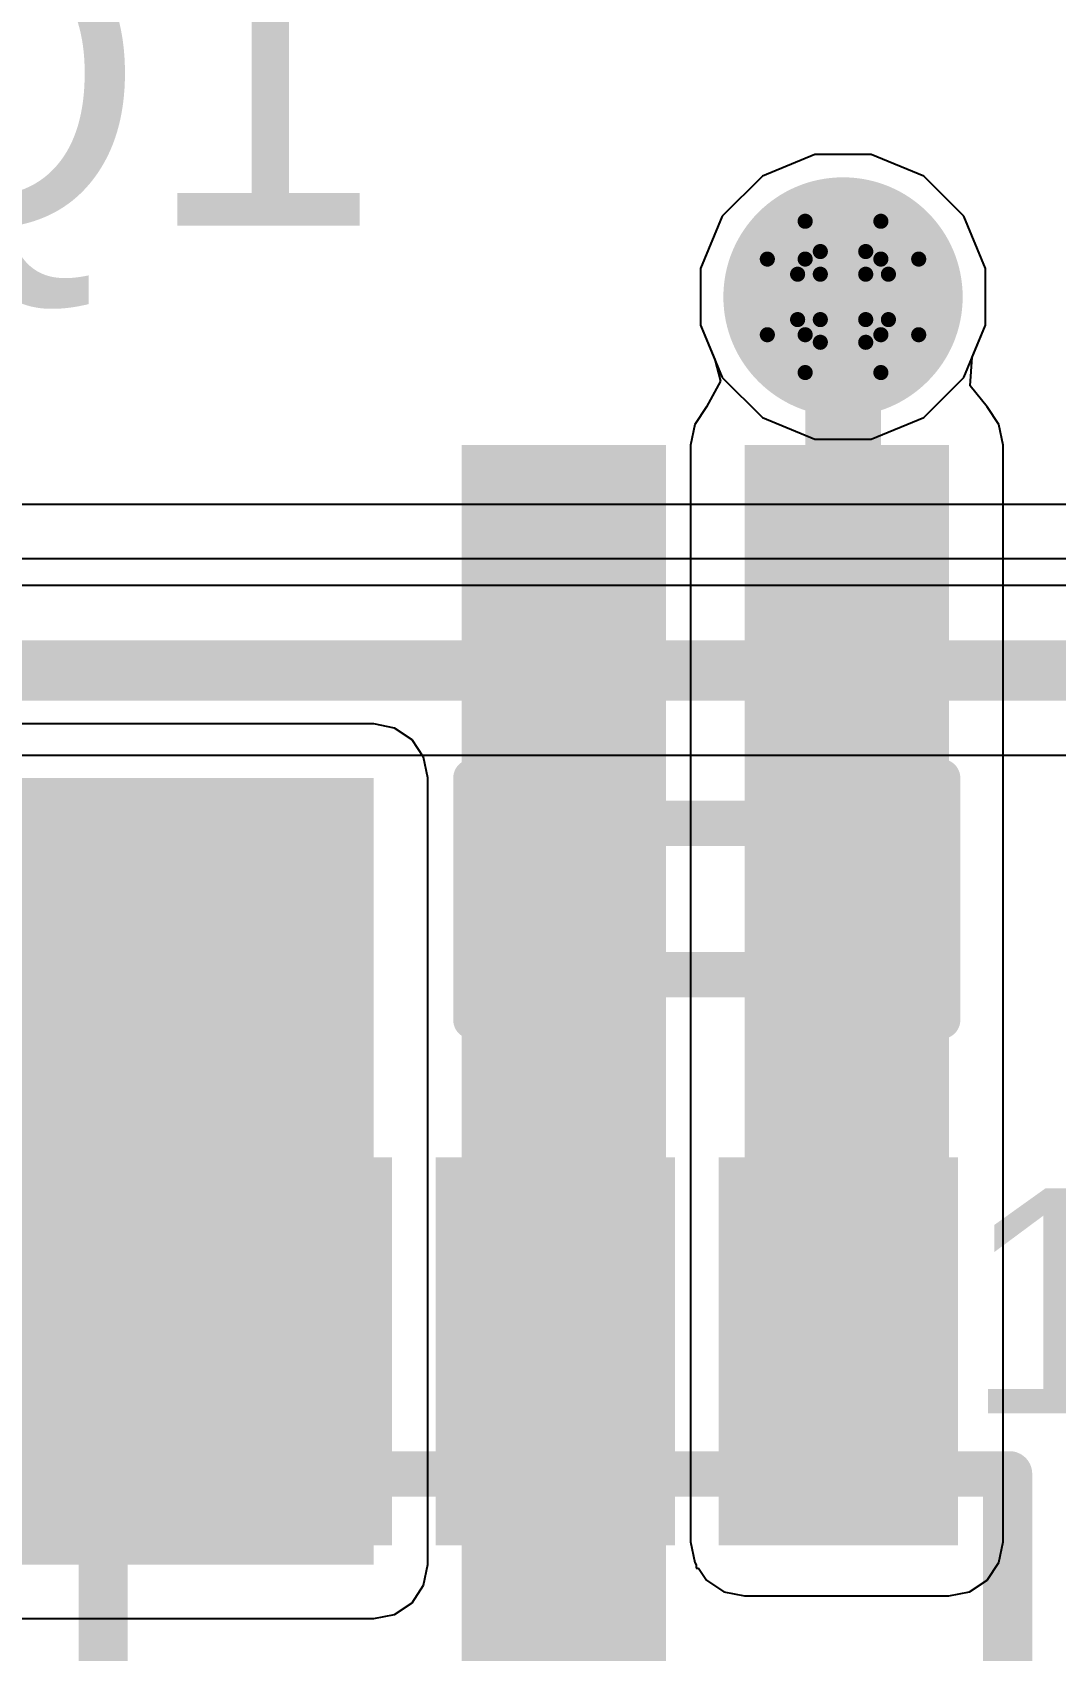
# Model space of a CAD drawing. Header units: inches. Extents: x -0.1 to 17.9, y -0.8 to 4.8.
# Drawn here: x 3.1509 to 3.2861, y 2.4106 to 2.6246 of the extents above; entities that cross this region are included whole.
import ezdxf

# ---------------------------------------------------------------- set-up
doc = ezdxf.new("R2010")
doc.units = ezdxf.units.IN
doc.header["$MEASUREMENT"] = 0
for name, color, linetype in [('Bottom Layer 1', 5, 'Continuous'), ('Bottom Solder', 6, 'Continuous'), ('Drill Drawing', 1, 'Continuous'), ('GND+Signal', 16, 'Continuous'), ('Pad Holes', 156, 'Continuous'), ('PWR+Signal', 76, 'Continuous'), ('Top 3D Body', 56, 'Continuous'), ('Top Layer 1', 1, 'Continuous'), ('Top Overlay', 2, 'Continuous'), ('Top Paste', 8, 'Continuous'), ('Top Solder', 216, 'Continuous'), ('Via Holes', 16, 'Continuous')]:
    doc.layers.add(name, color=color, linetype=linetype)
doc.styles.add('Arial', font='', dxfattribs={"height": 0.2})
doc.styles.get('Arial').set_extended_font_data('Arial')

# ---------------------------------------------------------------- blocks, each defined once
blk = doc.blocks.new('SOT_23_5_121')
at = {"layer": 'Top Layer 1'}
for points in [[(-0.07284, 0.04921), (-0.02953, 0.04921), (-0.02953, 0.02559), (-0.07284, 0.02559)], [(0.02953, 0.04921), (0.07284, 0.04921), (0.07284, 0.02559), (0.02953, 0.02559)], [(-0.07284, 0.01181), (-0.02953, 0.01181), (-0.02953, -0.01181), (-0.07284, -0.01181)], [(-0.07284, -0.02559), (-0.02953, -0.02559), (-0.02953, -0.04921), (-0.07284, -0.04921)], [(0.02953, -0.02559), (0.07284, -0.02559), (0.07284, -0.04921), (0.02953, -0.04921)]]:
    blk.add_hatch(color=1, dxfattribs=at).paths.add_polyline_path(points)
at = {"layer": 'Top Paste'}
for points in [[(-0.07284, 0.04921), (-0.02953, 0.04921), (-0.02953, 0.02559), (-0.07284, 0.02559)], [(0.02953, 0.04921), (0.07284, 0.04921), (0.07284, 0.02559), (0.02953, 0.02559)], [(-0.07284, 0.01181), (-0.02953, 0.01181), (-0.02953, -0.01181), (-0.07284, -0.01181)], [(-0.07284, -0.02559), (-0.02953, -0.02559), (-0.02953, -0.04921), (-0.07284, -0.04921)], [(0.02953, -0.02559), (0.07284, -0.02559), (0.07284, -0.04921), (0.02953, -0.04921)]]:
    blk.add_hatch(color=8, dxfattribs=at).paths.add_polyline_path(points)
at = {"layer": 'Top Solder'}
for points in [[(-0.07684, 0.05321), (-0.02553, 0.05321), (-0.02553, 0.02159), (-0.07684, 0.02159)], [(0.02553, 0.05321), (0.07684, 0.05321), (0.07684, 0.02159), (0.02553, 0.02159)], [(-0.07684, 0.01581), (-0.02553, 0.01581), (-0.02553, -0.01581), (-0.07684, -0.01581)], [(-0.07684, -0.02159), (-0.02553, -0.02159), (-0.02553, -0.05321), (-0.07684, -0.05321)], [(0.02553, -0.02159), (0.07684, -0.02159), (0.07684, -0.05321), (0.02553, -0.05321)]]:
    blk.add_hatch(color=216, dxfattribs=at).paths.add_polyline_path(points)
at = {"layer": 'Top Overlay'}
for points in [[(-0.03461, 0.05506, 0.005, 0.005, 0), (-0.03461, 0.059, 0.005, 0.005, 0)], [(0.03439, 0.059, 0.005, 0.005, 0), (-0.03461, 0.059, 0.005, 0.005, 0)], [(0.03439, 0.05506, 0.005, 0.005, 0), (0.03439, 0.059, 0.005, 0.005, 0)], [(-0.084, 0.032, 0.005, 0.005, 0), (-0.084, 0.042, 0.005, 0.005, 0)], [(-0.079, 0.037, 0.005, 0.005, 0), (-0.084, 0.042, 0.005, 0.005, 0)], [(-0.084, 0.032, 0.005, 0.005, 0), (-0.079, 0.037, 0.005, 0.005, 0)], [(0.03465, -0.01646, 0.005, 0.005, 0), (0.03465, 0.01732, 0.005, 0.005, 0)], [(-0.03461, -0.059, 0.005, 0.005, 0), (-0.03461, -0.05506, 0.005, 0.005, 0)], [(0.03439, -0.059, 0.005, 0.005, 0), (0.03439, -0.05506, 0.005, 0.005, 0)], [(0.03439, -0.059, 0.005, 0.005, 0), (-0.03461, -0.059, 0.005, 0.005, 0)]]:
    blk.add_lwpolyline(points, format="xyseb", dxfattribs=at)
for points in [[(-0.03586, 0.059, 0.0025, 0.0025, 1), (-0.03336, 0.059, 0.0025, 0.0025, 1)], [(-0.03586, 0.059, 0.0025, 0.0025, 1), (-0.03336, 0.059, 0.0025, 0.0025, 1)], [(0.03314, 0.059, 0.0025, 0.0025, 1), (0.03564, 0.059, 0.0025, 0.0025, 1)], [(0.03314, 0.059, 0.0025, 0.0025, 1), (0.03564, 0.059, 0.0025, 0.0025, 1)], [(-0.03586, 0.05506, 0.0025, 0.0025, 1), (-0.03336, 0.05506, 0.0025, 0.0025, 1)], [(0.03314, 0.05506, 0.0025, 0.0025, 1), (0.03564, 0.05506, 0.0025, 0.0025, 1)], [(-0.08525, 0.042, 0.0025, 0.0025, 1), (-0.08275, 0.042, 0.0025, 0.0025, 1)], [(-0.08525, 0.042, 0.0025, 0.0025, 1), (-0.08275, 0.042, 0.0025, 0.0025, 1)], [(-0.08025, 0.037, 0.0025, 0.0025, 1), (-0.07775, 0.037, 0.0025, 0.0025, 1)], [(-0.08025, 0.037, 0.0025, 0.0025, 1), (-0.07775, 0.037, 0.0025, 0.0025, 1)], [(-0.08525, 0.032, 0.0025, 0.0025, 1), (-0.08275, 0.032, 0.0025, 0.0025, 1)], [(-0.08525, 0.032, 0.0025, 0.0025, 1), (-0.08275, 0.032, 0.0025, 0.0025, 1)], [(0.0334, 0.01732, 0.0025, 0.0025, 1), (0.0359, 0.01732, 0.0025, 0.0025, 1)], [(0.0334, -0.01646, 0.0025, 0.0025, 1), (0.0359, -0.01646, 0.0025, 0.0025, 1)], [(-0.03586, -0.05506, 0.0025, 0.0025, 1), (-0.03336, -0.05506, 0.0025, 0.0025, 1)], [(0.03314, -0.05506, 0.0025, 0.0025, 1), (0.03564, -0.05506, 0.0025, 0.0025, 1)], [(-0.03586, -0.059, 0.0025, 0.0025, 1), (-0.03336, -0.059, 0.0025, 0.0025, 1)], [(-0.03586, -0.059, 0.0025, 0.0025, 1), (-0.03336, -0.059, 0.0025, 0.0025, 1)], [(0.03314, -0.059, 0.0025, 0.0025, 1), (0.03564, -0.059, 0.0025, 0.0025, 1)], [(0.03314, -0.059, 0.0025, 0.0025, 1), (0.03564, -0.059, 0.0025, 0.0025, 1)]]:
    blk.add_lwpolyline(points, format="xyseb", close=True, dxfattribs=at)
blk = doc.blocks.new('C___0402_247')
at = {"layer": 'Top Layer 1'}
for points in [[(-0.0275, -0.0125), (-0.0275, 0.0125), (-0.0095, 0.0125), (-0.0095, -0.0125)], [(0.0095, -0.0125), (0.0095, 0.0125), (0.0275, 0.0125), (0.0275, -0.0125)]]:
    blk.add_hatch(color=1, dxfattribs=at).paths.add_polyline_path(points)
at = {"layer": 'Top Paste'}
for points in [[(-0.0275, -0.0125), (-0.0275, 0.0125), (-0.0095, 0.0125), (-0.0095, -0.0125)], [(0.0095, -0.0125), (0.0095, 0.0125), (0.0275, 0.0125), (0.0275, -0.0125)]]:
    blk.add_hatch(color=8, dxfattribs=at).paths.add_polyline_path(points)
at = {"layer": 'Top Solder'}
for points in [[(-0.02986, -0.01486), (-0.02986, 0.01486), (-0.00714, 0.01486), (-0.00714, -0.01486)], [(0.00714, -0.01486), (0.00714, 0.01486), (0.02986, 0.01486), (0.02986, -0.01486)]]:
    blk.add_hatch(color=216, dxfattribs=at).paths.add_polyline_path(points)
at = {"layer": 'Top Overlay'}
for points in [[(-0.011, 0.016, 0.005, 0.005, 0), (-0.031, 0.016, 0.005, 0.005, 0)], [(-0.031, 0.016, 0.005, 0.005, 0), (-0.031, -0.016, 0.005, 0.005, 0)], [(0.031, 0.016, 0.005, 0.005, 0), (0.011, 0.016, 0.005, 0.005, 0)], [(0.031, 0.016, 0.005, 0.005, 0), (0.031, -0.016, 0.005, 0.005, 0)], [(-0.011, -0.016, 0.005, 0.005, 0), (-0.031, -0.016, 0.005, 0.005, 0)], [(0.031, -0.016, 0.005, 0.005, 0), (0.011, -0.016, 0.005, 0.005, 0)]]:
    blk.add_lwpolyline(points, format="xyseb", dxfattribs=at)
for points in [[(-0.03225, 0.016, 0.0025, 0.0025, 1), (-0.02975, 0.016, 0.0025, 0.0025, 1)], [(-0.03225, 0.016, 0.0025, 0.0025, 1), (-0.02975, 0.016, 0.0025, 0.0025, 1)], [(-0.01225, 0.016, 0.0025, 0.0025, 1), (-0.00975, 0.016, 0.0025, 0.0025, 1)], [(0.00975, 0.016, 0.0025, 0.0025, 1), (0.01225, 0.016, 0.0025, 0.0025, 1)], [(0.02975, 0.016, 0.0025, 0.0025, 1), (0.03225, 0.016, 0.0025, 0.0025, 1)], [(0.02975, 0.016, 0.0025, 0.0025, 1), (0.03225, 0.016, 0.0025, 0.0025, 1)], [(-0.03225, -0.016, 0.0025, 0.0025, 1), (-0.02975, -0.016, 0.0025, 0.0025, 1)], [(-0.03225, -0.016, 0.0025, 0.0025, 1), (-0.02975, -0.016, 0.0025, 0.0025, 1)], [(-0.01225, -0.016, 0.0025, 0.0025, 1), (-0.00975, -0.016, 0.0025, 0.0025, 1)], [(0.00975, -0.016, 0.0025, 0.0025, 1), (0.01225, -0.016, 0.0025, 0.0025, 1)], [(0.02975, -0.016, 0.0025, 0.0025, 1), (0.03225, -0.016, 0.0025, 0.0025, 1)], [(0.02975, -0.016, 0.0025, 0.0025, 1), (0.03225, -0.016, 0.0025, 0.0025, 1)]]:
    blk.add_lwpolyline(points, format="xyseb", close=True, dxfattribs=at)

msp = doc.modelspace()

# ---------------------------------------------------------------- hatches: boundary and pattern name
at = {"layer": 'Bottom Layer 1'}
h = msp.add_hatch(color=5, dxfattribs=at)
edge = h.paths.add_edge_path()
edge.add_arc((3.258, 2.5896), 0.01181, 0, 360)
at = {"layer": 'Bottom Solder'}
h = msp.add_hatch(color=6, dxfattribs=at)
edge = h.paths.add_edge_path()
edge.add_arc((3.258, 2.5896), 0.01581, 0, 360)
at = {"layer": 'GND+Signal'}
h = msp.add_hatch(color=16, dxfattribs=at)
edge = h.paths.add_edge_path()
edge.add_arc((3.258, 2.5896), 0.01181, 0, 360)
at = {"layer": 'Pad Holes'}
h = msp.add_hatch(color=7, dxfattribs=at)
edge = h.paths.add_edge_path()
edge.add_arc((3.22031, 2.52), 0.0015, 0, 360)
h = msp.add_hatch(color=7, dxfattribs=at)
edge = h.paths.add_edge_path()
edge.add_arc((3.25969, 2.52), 0.0015, 0, 360)
h = msp.add_hatch(color=7, dxfattribs=at)
edge = h.paths.add_edge_path()
edge.add_arc((3.22031, 2.5), 0.0015, 0, 360)
h = msp.add_hatch(color=7, dxfattribs=at)
edge = h.paths.add_edge_path()
edge.add_arc((3.25969, 2.5), 0.0015, 0, 360)
h = msp.add_hatch(color=7, dxfattribs=at)
edge = h.paths.add_edge_path()
edge.add_arc((3.16, 2.434), 0.0015, 0, 360)
h = msp.add_hatch(color=7, dxfattribs=at)
edge = h.paths.add_edge_path()
edge.add_arc((3.16, 2.434), 0.0015, 0, 360)
h = msp.add_hatch(color=7, dxfattribs=at)
edge = h.paths.add_edge_path()
edge.add_arc((3.28, 2.434), 0.0015, 0, 360)
h = msp.add_hatch(color=7, dxfattribs=at)
edge = h.paths.add_edge_path()
edge.add_arc((3.28, 2.434), 0.0015, 0, 360)
at = {"layer": 'PWR+Signal'}
h = msp.add_hatch(color=76, dxfattribs=at)
edge = h.paths.add_edge_path()
edge.add_arc((3.258, 2.5896), 0.01181, 0, 360)
at = {"layer": 'Top 3D Body'}
h = msp.add_hatch(color=56, dxfattribs=at)
edge = h.paths.add_edge_path()
edge.add_arc((3.22031, 2.52), 0.0015, 0, 360)
h = msp.add_hatch(color=56, dxfattribs=at)
edge = h.paths.add_edge_path()
edge.add_arc((3.25969, 2.52), 0.0015, 0, 360)
h = msp.add_hatch(color=56, dxfattribs=at)
edge = h.paths.add_edge_path()
edge.add_arc((3.22031, 2.5), 0.0015, 0, 360)
h = msp.add_hatch(color=56, dxfattribs=at)
edge = h.paths.add_edge_path()
edge.add_arc((3.25969, 2.5), 0.0015, 0, 360)
h = msp.add_hatch(color=56, dxfattribs=at)
edge = h.paths.add_edge_path()
edge.add_arc((3.16, 2.434), 0.0015, 0, 360)
h = msp.add_hatch(color=56, dxfattribs=at)
edge = h.paths.add_edge_path()
edge.add_arc((3.16, 2.434), 0.0015, 0, 360)
h = msp.add_hatch(color=56, dxfattribs=at)
edge = h.paths.add_edge_path()
edge.add_arc((3.28, 2.434), 0.0015, 0, 360)
h = msp.add_hatch(color=56, dxfattribs=at)
edge = h.paths.add_edge_path()
edge.add_arc((3.28, 2.434), 0.0015, 0, 360)
at = {"layer": 'Top Layer 1'}
h = msp.add_hatch(color=1, dxfattribs=at)
edge = h.paths.add_edge_path()
edge.add_arc((3.258, 2.5896), 0.01181, 0, 360)
for points in [[(3.2076, 2.228), (3.2346, 2.228), (3.2346, 2.57), (3.2076, 2.57)], [(3.245, 2.425), (3.272, 2.425), (3.272, 2.57), (3.245, 2.57)], [(3.123, 2.422), (3.196, 2.422), (3.196, 2.526), (3.123, 2.526)]]:
    msp.add_hatch(color=1, dxfattribs=at).paths.add_polyline_path(points)
at = {"layer": 'Via Holes'}
h = msp.add_hatch(color=7, dxfattribs=at)
edge = h.paths.add_edge_path()
edge.add_arc((3.258, 2.5896), 0.00591, 0, 360)

# ---------------------------------------------------------------- linework, layer by layer
at = {"layer": 'Bottom Layer 1'}
for p, q in [((3.25426, 2.60842), (3.24734, 2.60555)), ((3.26174, 2.60842), (3.25426, 2.60842)), ((3.26866, 2.60555), (3.26174, 2.60842)), ((3.24734, 2.60555), (3.24205, 2.60026)), ((3.27395, 2.60026), (3.26866, 2.60555)), ((3.24205, 2.60026), (3.23919, 2.59335)), ((3.27681, 2.59335), (3.27395, 2.60026)), ((3.23919, 2.59335), (3.23919, 2.58586)), ((3.27681, 2.58586), (3.27681, 2.59335)), ((3.23919, 2.58586), (3.24205, 2.57895)), ((3.27395, 2.57895), (3.27681, 2.58586)), ((3.24205, 2.57895), (3.24734, 2.57366)), ((3.26866, 2.57366), (3.27395, 2.57895)), ((3.24734, 2.57366), (3.25426, 2.57079)), ((3.26174, 2.57079), (3.26866, 2.57366)), ((3.25426, 2.57079), (3.26174, 2.57079)), ((3.43336, 2.55143), (2.88232, 2.55143)), ((3.08168, 2.529), (3.43279, 2.529))]:
    msp.add_line(p, q, dxfattribs=at)
msp.add_lwpolyline([(2.67205, 2.54021, 0.008, 0.008, 0), (3.474, 2.54021, 0.008, 0.008, 0)], format="xyseb", dxfattribs=at)
at = {"layer": 'Drill Drawing'}
for points in [[(3.253, 2.5946, 0.002, 0.002, 0), (3.253, 2.5996, 0.002, 0.002, 0)], [(3.253, 2.5996, 0.002, 0.002, 0), (3.263, 2.5996, 0.002, 0.002, 0)], [(3.263, 2.5946, 0.002, 0.002, 0), (3.263, 2.5996, 0.002, 0.002, 0)], [(3.248, 2.5846, 0.002, 0.002, 0), (3.248, 2.5946, 0.002, 0.002, 0)], [(3.248, 2.5946, 0.002, 0.002, 0), (3.253, 2.5946, 0.002, 0.002, 0)], [(3.255, 2.5926, 0.002, 0.002, 0), (3.255, 2.5956, 0.002, 0.002, 0)], [(3.255, 2.5956, 0.002, 0.002, 0), (3.261, 2.5956, 0.002, 0.002, 0)], [(3.261, 2.5926, 0.002, 0.002, 0), (3.261, 2.5956, 0.002, 0.002, 0)], [(3.263, 2.5946, 0.002, 0.002, 0), (3.268, 2.5946, 0.002, 0.002, 0)], [(3.268, 2.5846, 0.002, 0.002, 0), (3.268, 2.5946, 0.002, 0.002, 0)], [(3.252, 2.5866, 0.002, 0.002, 0), (3.252, 2.5926, 0.002, 0.002, 0)], [(3.252, 2.5926, 0.002, 0.002, 0), (3.255, 2.5926, 0.002, 0.002, 0)], [(3.261, 2.5926, 0.002, 0.002, 0), (3.264, 2.5926, 0.002, 0.002, 0)], [(3.264, 2.5866, 0.002, 0.002, 0), (3.264, 2.5926, 0.002, 0.002, 0)], [(3.252, 2.5866, 0.002, 0.002, 0), (3.255, 2.5866, 0.002, 0.002, 0)], [(3.255, 2.5836, 0.002, 0.002, 0), (3.255, 2.5866, 0.002, 0.002, 0)], [(3.261, 2.5866, 0.002, 0.002, 0), (3.264, 2.5866, 0.002, 0.002, 0)], [(3.261, 2.5836, 0.002, 0.002, 0), (3.261, 2.5866, 0.002, 0.002, 0)], [(3.248, 2.5846, 0.002, 0.002, 0), (3.253, 2.5846, 0.002, 0.002, 0)], [(3.253, 2.5796, 0.002, 0.002, 0), (3.253, 2.5846, 0.002, 0.002, 0)], [(3.255, 2.5836, 0.002, 0.002, 0), (3.261, 2.5836, 0.002, 0.002, 0)], [(3.263, 2.5846, 0.002, 0.002, 0), (3.268, 2.5846, 0.002, 0.002, 0)], [(3.263, 2.5796, 0.002, 0.002, 0), (3.263, 2.5846, 0.002, 0.002, 0)], [(3.253, 2.5796, 0.002, 0.002, 0), (3.263, 2.5796, 0.002, 0.002, 0)]]:
    msp.add_lwpolyline(points, format="xyseb", dxfattribs=at)
for points in [[(3.2525, 2.5996, 0.001, 0.001, 1), (3.2535, 2.5996, 0.001, 0.001, 1)], [(3.2525, 2.5996, 0.001, 0.001, 1), (3.2535, 2.5996, 0.001, 0.001, 1)], [(3.2625, 2.5996, 0.001, 0.001, 1), (3.2635, 2.5996, 0.001, 0.001, 1)], [(3.2625, 2.5996, 0.001, 0.001, 1), (3.2635, 2.5996, 0.001, 0.001, 1)], [(3.2475, 2.5946, 0.001, 0.001, 1), (3.2485, 2.5946, 0.001, 0.001, 1)], [(3.2475, 2.5946, 0.001, 0.001, 1), (3.2485, 2.5946, 0.001, 0.001, 1)], [(3.2525, 2.5946, 0.001, 0.001, 1), (3.2535, 2.5946, 0.001, 0.001, 1)], [(3.2525, 2.5946, 0.001, 0.001, 1), (3.2535, 2.5946, 0.001, 0.001, 1)], [(3.2545, 2.5956, 0.001, 0.001, 1), (3.2555, 2.5956, 0.001, 0.001, 1)], [(3.2545, 2.5956, 0.001, 0.001, 1), (3.2555, 2.5956, 0.001, 0.001, 1)], [(3.2605, 2.5956, 0.001, 0.001, 1), (3.2615, 2.5956, 0.001, 0.001, 1)], [(3.2605, 2.5956, 0.001, 0.001, 1), (3.2615, 2.5956, 0.001, 0.001, 1)], [(3.2625, 2.5946, 0.001, 0.001, 1), (3.2635, 2.5946, 0.001, 0.001, 1)], [(3.2625, 2.5946, 0.001, 0.001, 1), (3.2635, 2.5946, 0.001, 0.001, 1)], [(3.2675, 2.5946, 0.001, 0.001, 1), (3.2685, 2.5946, 0.001, 0.001, 1)], [(3.2675, 2.5946, 0.001, 0.001, 1), (3.2685, 2.5946, 0.001, 0.001, 1)], [(3.2515, 2.5926, 0.001, 0.001, 1), (3.2525, 2.5926, 0.001, 0.001, 1)], [(3.2515, 2.5926, 0.001, 0.001, 1), (3.2525, 2.5926, 0.001, 0.001, 1)], [(3.2545, 2.5926, 0.001, 0.001, 1), (3.2555, 2.5926, 0.001, 0.001, 1)], [(3.2545, 2.5926, 0.001, 0.001, 1), (3.2555, 2.5926, 0.001, 0.001, 1)], [(3.2605, 2.5926, 0.001, 0.001, 1), (3.2615, 2.5926, 0.001, 0.001, 1)], [(3.2605, 2.5926, 0.001, 0.001, 1), (3.2615, 2.5926, 0.001, 0.001, 1)], [(3.2635, 2.5926, 0.001, 0.001, 1), (3.2645, 2.5926, 0.001, 0.001, 1)], [(3.2635, 2.5926, 0.001, 0.001, 1), (3.2645, 2.5926, 0.001, 0.001, 1)], [(3.2515, 2.5866, 0.001, 0.001, 1), (3.2525, 2.5866, 0.001, 0.001, 1)], [(3.2515, 2.5866, 0.001, 0.001, 1), (3.2525, 2.5866, 0.001, 0.001, 1)], [(3.2545, 2.5866, 0.001, 0.001, 1), (3.2555, 2.5866, 0.001, 0.001, 1)], [(3.2545, 2.5866, 0.001, 0.001, 1), (3.2555, 2.5866, 0.001, 0.001, 1)], [(3.2605, 2.5866, 0.001, 0.001, 1), (3.2615, 2.5866, 0.001, 0.001, 1)], [(3.2605, 2.5866, 0.001, 0.001, 1), (3.2615, 2.5866, 0.001, 0.001, 1)], [(3.2635, 2.5866, 0.001, 0.001, 1), (3.2645, 2.5866, 0.001, 0.001, 1)], [(3.2635, 2.5866, 0.001, 0.001, 1), (3.2645, 2.5866, 0.001, 0.001, 1)], [(3.2475, 2.5846, 0.001, 0.001, 1), (3.2485, 2.5846, 0.001, 0.001, 1)], [(3.2475, 2.5846, 0.001, 0.001, 1), (3.2485, 2.5846, 0.001, 0.001, 1)], [(3.2525, 2.5846, 0.001, 0.001, 1), (3.2535, 2.5846, 0.001, 0.001, 1)], [(3.2525, 2.5846, 0.001, 0.001, 1), (3.2535, 2.5846, 0.001, 0.001, 1)], [(3.2545, 2.5836, 0.001, 0.001, 1), (3.2555, 2.5836, 0.001, 0.001, 1)], [(3.2545, 2.5836, 0.001, 0.001, 1), (3.2555, 2.5836, 0.001, 0.001, 1)], [(3.2605, 2.5836, 0.001, 0.001, 1), (3.2615, 2.5836, 0.001, 0.001, 1)], [(3.2605, 2.5836, 0.001, 0.001, 1), (3.2615, 2.5836, 0.001, 0.001, 1)], [(3.2625, 2.5846, 0.001, 0.001, 1), (3.2635, 2.5846, 0.001, 0.001, 1)], [(3.2625, 2.5846, 0.001, 0.001, 1), (3.2635, 2.5846, 0.001, 0.001, 1)], [(3.2675, 2.5846, 0.001, 0.001, 1), (3.2685, 2.5846, 0.001, 0.001, 1)], [(3.2675, 2.5846, 0.001, 0.001, 1), (3.2685, 2.5846, 0.001, 0.001, 1)], [(3.2525, 2.5796, 0.001, 0.001, 1), (3.2535, 2.5796, 0.001, 0.001, 1)], [(3.2525, 2.5796, 0.001, 0.001, 1), (3.2535, 2.5796, 0.001, 0.001, 1)], [(3.2625, 2.5796, 0.001, 0.001, 1), (3.2635, 2.5796, 0.001, 0.001, 1)], [(3.2625, 2.5796, 0.001, 0.001, 1), (3.2635, 2.5796, 0.001, 0.001, 1)]]:
    msp.add_lwpolyline(points, format="xyseb", close=True, dxfattribs=at)
at = {"layer": 'GND+Signal'}
for p, q in [((3.25426, 2.60842), (3.24734, 2.60555)), ((3.26174, 2.60842), (3.25426, 2.60842)), ((3.26866, 2.60555), (3.26174, 2.60842)), ((3.24734, 2.60555), (3.24205, 2.60026)), ((3.27395, 2.60026), (3.26866, 2.60555)), ((3.24205, 2.60026), (3.23919, 2.59335)), ((3.27681, 2.59335), (3.27395, 2.60026)), ((3.23919, 2.59335), (3.23919, 2.58586)), ((3.27681, 2.58586), (3.27681, 2.59335)), ((3.23919, 2.58586), (3.24205, 2.57895)), ((3.27395, 2.57895), (3.27681, 2.58586)), ((3.24205, 2.57895), (3.24734, 2.57366)), ((3.26866, 2.57366), (3.27395, 2.57895)), ((3.24734, 2.57366), (3.25426, 2.57079)), ((3.26174, 2.57079), (3.26866, 2.57366)), ((3.25426, 2.57079), (3.26174, 2.57079))]:
    msp.add_line(p, q, dxfattribs=at)
at = {"layer": 'PWR+Signal'}
for p, q in [((3.3523, 2.56214), (3.11494, 2.56214)), ((3.11494, 2.555), (3.3523, 2.555))]:
    msp.add_line(p, q, dxfattribs=at)
at = {"layer": 'Top 3D Body'}
for points in [[(3.22031, 2.52, 0.006, 0.006, 0), (3.25969, 2.52, 0.006, 0.006, 0)], [(3.22031, 2.5, 0.006, 0.006, 0), (3.25969, 2.5, 0.006, 0.006, 0)], [(3.16, 2.366, 0.006, 0.006, 0), (3.16, 2.434, 0.006, 0.006, 0)], [(3.16, 2.434, 0.006, 0.006, 0), (3.28, 2.434, 0.006, 0.006, 0)], [(3.28, 2.366, 0.006, 0.006, 0), (3.28, 2.434, 0.006, 0.006, 0)]]:
    msp.add_lwpolyline(points, format="xyseb", dxfattribs=at)
for points in [[(3.21881, 2.52, 0.003, 0.003, 1), (3.22181, 2.52, 0.003, 0.003, 1)], [(3.25819, 2.52, 0.003, 0.003, 1), (3.26119, 2.52, 0.003, 0.003, 1)], [(3.21881, 2.5, 0.003, 0.003, 1), (3.22181, 2.5, 0.003, 0.003, 1)], [(3.25819, 2.5, 0.003, 0.003, 1), (3.26119, 2.5, 0.003, 0.003, 1)], [(3.1585, 2.434, 0.003, 0.003, 1), (3.1615, 2.434, 0.003, 0.003, 1)], [(3.1585, 2.434, 0.003, 0.003, 1), (3.1615, 2.434, 0.003, 0.003, 1)], [(3.2785, 2.434, 0.003, 0.003, 1), (3.2815, 2.434, 0.003, 0.003, 1)], [(3.2785, 2.434, 0.003, 0.003, 1), (3.2815, 2.434, 0.003, 0.003, 1)]]:
    msp.add_lwpolyline(points, format="xyseb", close=True, dxfattribs=at)
at = {"layer": 'Top Layer 1'}
for p, q in [((3.25426, 2.60842), (3.24734, 2.60555)), ((3.26174, 2.60842), (3.25426, 2.60842)), ((3.26866, 2.60555), (3.26174, 2.60842)), ((3.24734, 2.60555), (3.24205, 2.60026)), ((3.27395, 2.60026), (3.26866, 2.60555)), ((3.24205, 2.60026), (3.23919, 2.59335)), ((3.27681, 2.59335), (3.27395, 2.60026)), ((3.23919, 2.59335), (3.23919, 2.58586)), ((3.27681, 2.58586), (3.27681, 2.59335)), ((3.23919, 2.58586), (3.24106, 2.58134)), ((3.27506, 2.58163), (3.27681, 2.58586)), ((3.24106, 2.58134), (3.24179, 2.57847)), ((3.27481, 2.57786), (3.27506, 2.58163)), ((3.24179, 2.57847), (3.23995, 2.57505)), ((3.27705, 2.57505), (3.27481, 2.57786)), ((3.23995, 2.57505), (3.23841, 2.57273)), ((3.27859, 2.57273), (3.27705, 2.57505)), ((3.23841, 2.57273), (3.23786, 2.57)), ((3.27914, 2.57), (3.27859, 2.57273)), ((3.23786, 2.57), (3.23786, 2.425)), ((3.27914, 2.425), (3.27914, 2.57)), ((3.196, 2.53314), (3.123, 2.53314)), ((3.19873, 2.53259), (3.196, 2.53314)), ((3.20105, 2.53105), (3.19873, 2.53259)), ((3.20259, 2.52873), (3.20105, 2.53105)), ((3.20314, 2.526), (3.20259, 2.52873)), ((3.20314, 2.422), (3.20314, 2.526)), ((3.23786, 2.425), (3.23841, 2.42227)), ((3.27859, 2.42227), (3.27914, 2.425)), ((3.20259, 2.41927), (3.20314, 2.422)), ((3.23841, 2.42227), (3.23859, 2.42199)), ((3.23859, 2.42199), (3.23859, 2.42153)), ((3.27705, 2.41995), (3.27859, 2.42227)), ((3.23859, 2.42153), (3.2389, 2.42153)), ((3.2389, 2.42153), (3.23995, 2.41995)), ((3.23995, 2.41995), (3.24227, 2.41841)), ((3.27473, 2.41841), (3.27705, 2.41995)), ((3.20105, 2.41695), (3.20259, 2.41927)), ((3.24227, 2.41841), (3.245, 2.41786)), ((3.245, 2.41786), (3.272, 2.41786)), ((3.272, 2.41786), (3.27473, 2.41841)), ((3.19873, 2.41541), (3.20105, 2.41695)), ((3.123, 2.41486), (3.196, 2.41486)), ((3.196, 2.41486), (3.19873, 2.41541))]:
    msp.add_line(p, q, dxfattribs=at)
msp.add_lwpolyline([(3.258, 2.544, 0.01, 0.01, 0), (3.258, 2.5896, 0.01, 0.01, 0)], format="xyseb", dxfattribs=at)
for points in [[(3.2555, 2.5896, 0.005, 0.005, 1), (3.2605, 2.5896, 0.005, 0.005, 1)], [(3.2555, 2.544, 0.005, 0.005, 1), (3.2605, 2.544, 0.005, 0.005, 1)]]:
    msp.add_lwpolyline(points, format="xyseb", close=True, dxfattribs=at)

# ---------------------------------------------------------------- block references
for name, p, rotation in [('C___0402_247', (3.24, 2.51), 180), ('SOT_23_5_121', (3.22, 2.399), 270)]:
    msp.add_blockref(name, p, dxfattribs=dict(rotation=rotation))

# ---------------------------------------------------------------- texts
at = {"layer": 'Top 3D Body', "style": 'Arial'}
msp.add_text('1', height=0.02975, rotation=360, dxfattribs=at).set_placement((3.274, 2.442))
at = {"layer": 'Top Overlay', "style": 'Arial'}
msp.add_text('Q1', height=0.04, dxfattribs=at).set_placement((3.12234, 2.59901))

doc.saveas('drawing.dxf')
